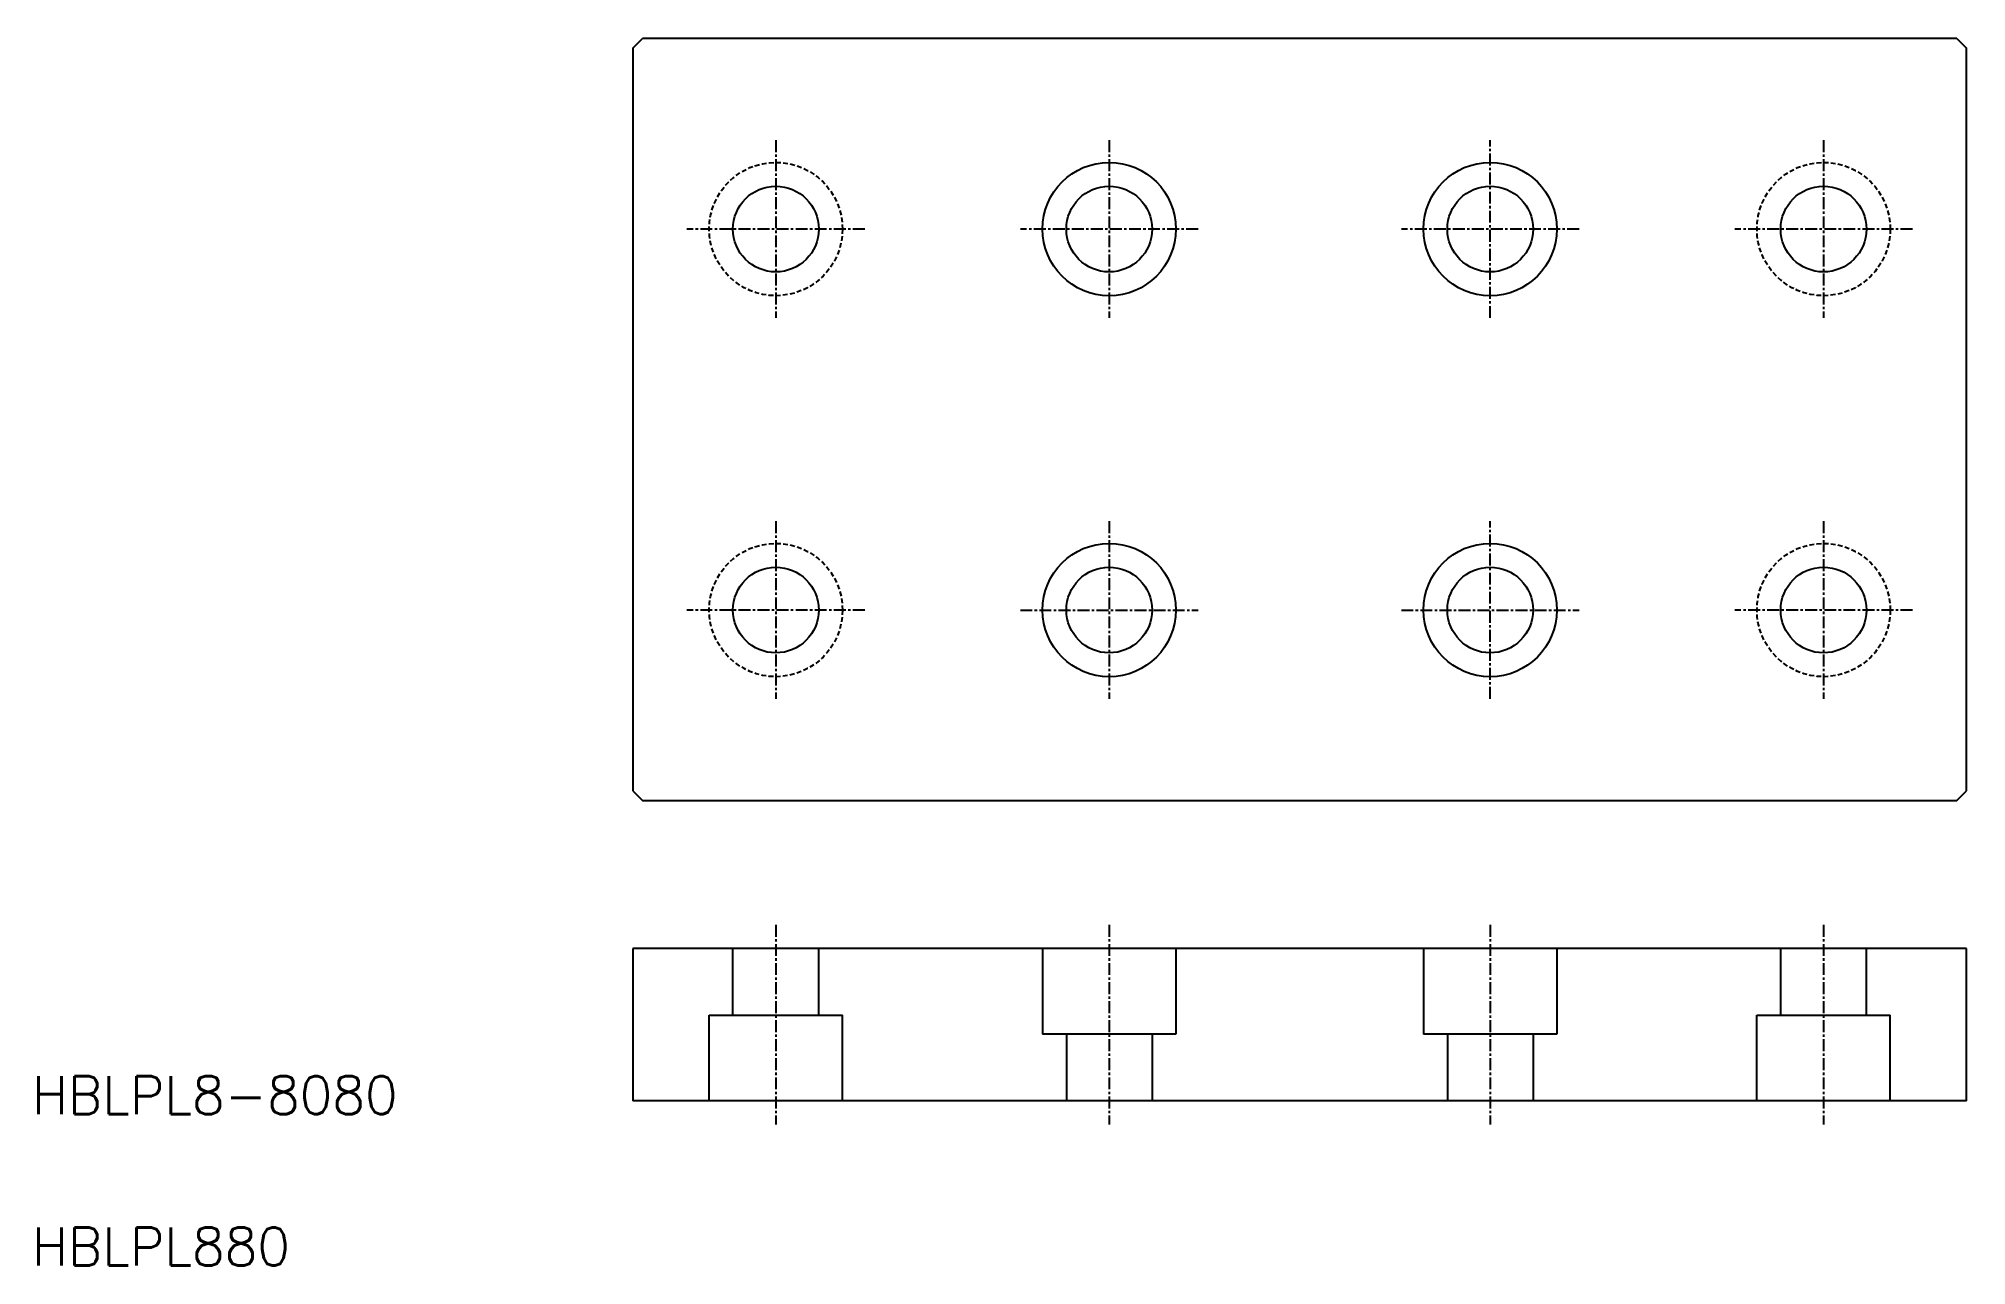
# Model space of a CAD drawing. Extents: x -77 to 125, y -69 to 60.
import ezdxf

# ---------------------------------------------------------------- set-up
doc = ezdxf.new("R2010")
doc.units = 0
doc.linetypes.add('CENTER', pattern=[2, 1.25, -0.25, 0.25, -0.25])
doc.linetypes.add('DASHED', pattern=[0.75, 0.5, -0.25])
doc.layers.get('0').update_dxf_attribs({"linetype": 'CONTINUOUS'})
doc.layers.add('CENTER', color=1, linetype='CENTER')
doc.styles.get("Standard").update_dxf_attribs({"font": 'txt.shx', "bigfont": 'bigfont.shx'})

msp = doc.modelspace()

# ---------------------------------------------------------------- linework, layer by layer
at = {"color": 7, "linetype": 'CONTINUOUS'}
for p, q in [((-15, 59), (-14, 60)), ((-15, 59), (-15, -19)), ((124, 60), (-14, 60)), ((124, 60), (125, 59)), ((125, -19), (125, 59)), ((-15, -19), (-14, -20)), ((-14, -20), (124, -20)), ((124, -20), (125, -19)), ((125, -35.54), (-15, -35.54)), ((-15, -35.54), (-15, -51.54)), ((-4.5, -42.54), (-4.5, -35.54)), ((4.5, -42.54), (4.5, -35.54)), ((28, -35.54), (28, -44.54)), ((42, -35.54), (42, -44.54)), ((68, -35.54), (68, -44.54)), ((82, -35.54), (82, -44.54)), ((105.5, -42.54), (105.5, -35.54)), ((114.5, -42.54), (114.5, -35.54)), ((125, -51.54), (125, -35.54)), ((-7, -42.54), (7, -42.54)), ((-7, -51.54), (-7, -42.54)), ((7, -51.54), (7, -42.54)), ((103, -42.54), (117, -42.54)), ((103, -51.54), (103, -42.54)), ((117, -51.54), (117, -42.54)), ((42, -44.54), (28, -44.54)), ((30.5, -44.54), (30.5, -51.54)), ((39.5, -44.54), (39.5, -51.54)), ((82, -44.54), (68, -44.54)), ((70.5, -44.54), (70.5, -51.54)), ((79.5, -44.54), (79.5, -51.54)), ((125, -51.54), (-15, -51.54))]:
    msp.add_line(p, q, dxfattribs=at)
at = {"color": 3, "linetype": 'DASHED'}
for centre in [(0, 40), (110, 40), (0, 0), (110, 0)]:
    msp.add_circle(centre, 7, dxfattribs=at)
at = {"color": 7, "linetype": 'CONTINUOUS'}
for centre, radius in [((35, 40), 7), ((75, 40), 7), ((0, 40), 4.5), ((35, 40), 4.5), ((75, 40), 4.5), ((110, 40), 4.5), ((35, 0), 7), ((75, 0), 7), ((0, 0), 4.5), ((35, 0), 4.5), ((75, 0), 4.5), ((110, 0), 4.5)]:
    msp.add_circle(centre, radius, dxfattribs=at)
at = {"layer": 'CENTER', "color": 1, "linetype": 'CENTER'}
for p, q in [((0, 49.33), (0, 30.67)), ((35, 49.33), (35, 30.67)), ((75, 30.67), (75, 49.33)), ((110, 49.33), (110, 30.67)), ((9.33, 40), (-9.33, 40)), ((44.33, 40), (25.67, 40)), ((84.33, 40), (65.67, 40)), ((119.33, 40), (100.67, 40)), ((0, 9.33), (0, -9.33)), ((35, 9.33), (35, -9.33)), ((75, -9.33), (75, 9.33)), ((110, 9.33), (110, -9.33)), ((9.33, 0), (-9.33, 0)), ((25.67, 0), (44.33, 0)), ((65.67, 0), (84.33, 0)), ((119.33, 0), (100.67, 0)), ((0, -33.07), (0, -54.01)), ((35, -33.07), (35, -54.01)), ((75, -33.07), (75, -54.01)), ((110, -33.07), (110, -54.01))]:
    msp.add_line(p, q, dxfattribs=at)

# ---------------------------------------------------------------- texts
at = {"color": 7, "linetype": 'CONTINUOUS'}
for s, p in [('HBLPL8-8080', (-78.1, -52.93)), ('HBLPL880', (-78.1, -68.82))]:
    msp.add_text(s, height=4, dxfattribs=at).set_placement(p)

doc.saveas('drawing.dxf')
